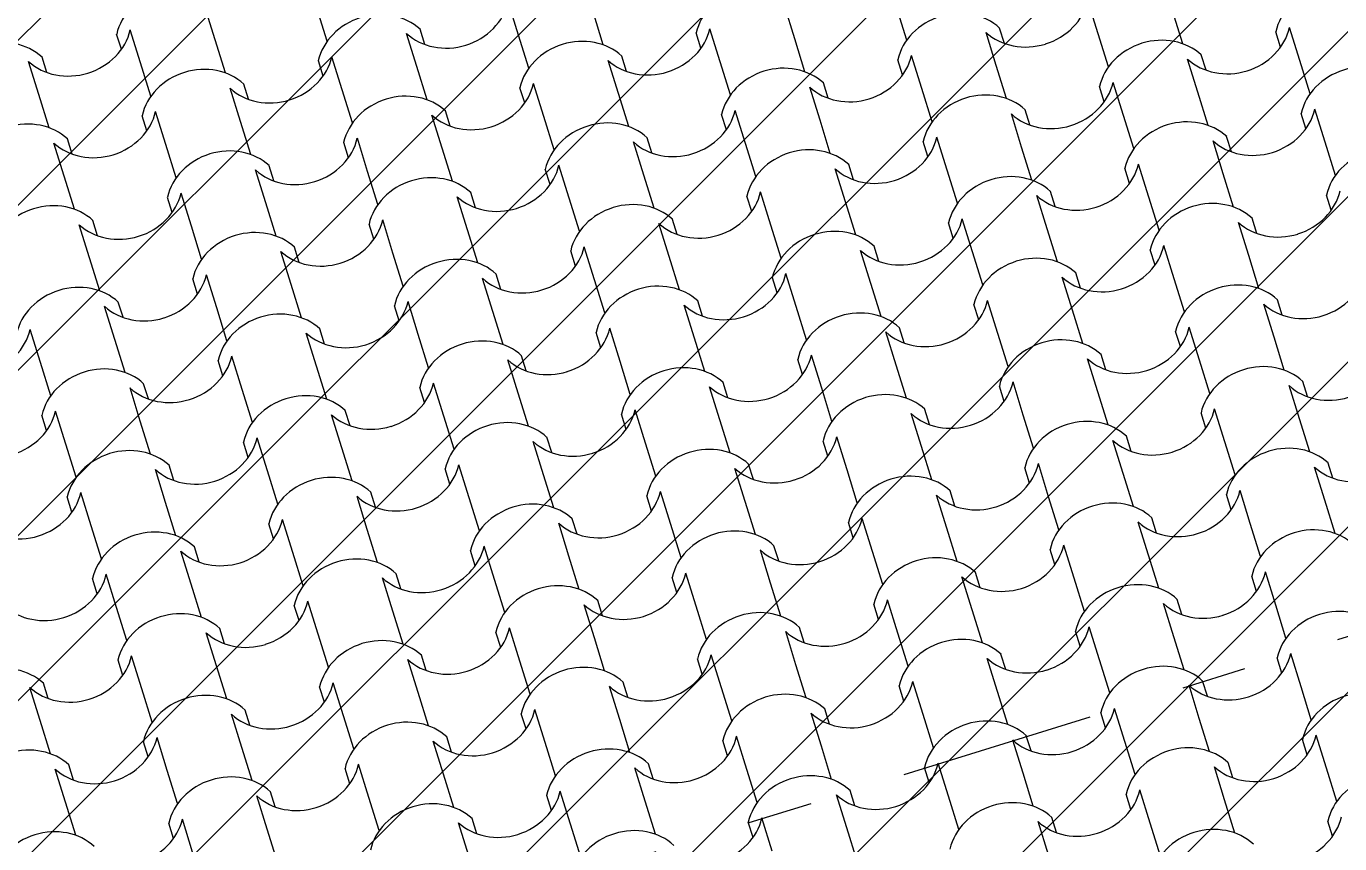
# Model space of a CAD drawing. Header units: metres. Extents: x -111189 to -108577, y -72951 to -72647.
# Drawn here: x -111170.617 to -111168.593, y -72920.728 to -72919.468 of the extents above; entities that cross this region are included whole.
import ezdxf

# ---------------------------------------------------------------- set-up
doc = ezdxf.new("R2010")
doc.units = ezdxf.units.M
doc.header["$MEASUREMENT"] = 0
doc.set_wipeout_variables(frame=1)
doc.linetypes.add('OTK - Traço Ponto CORTES_ALÇ', pattern=[0.6, 0.3, -0.15, 0, -0.15])
doc.linetypes.add('Wipeout_Contour', pattern=[1, 0, -1])
for name, color, linetype in [('00 - Cotas Implantação', 7, 'Continuous'), ('02 - PASSEIOS', 7, 'Continuous'), ('03 - COBERTURA', 7, 'Continuous'), ('13 - IMPLANTAÇÃO (apoio).Layer Apoio', 7, 'Continuous'), ('14 - CORTES.Marcadores', 7, 'Continuous')]:
    doc.layers.add(name, color=color, linetype=linetype)
doc.styles.add('ESTILO_GERADO_2', font='malgunsl.ttf')
doc.dimstyles.new('ESTILO_GERADO__1', dxfattribs={"dimtxt": 0.15, "dimasz": 0.095, "dimexe": 0.18, "dimexo": 0.5, "dimgap": 0, "dimtad": 1, "dimzin": 0, "dimdsep": 46, "dimtxsty": 'ESTILO_GERADO_2', "dimblk": 'ARROWHEAD_2', "dimblk1": 'ARROWHEAD_2', "dimblk2": 'ARROWHEAD_2', "dimcen": 0.09, "dimclrd": 7, "dimclre": 7, "dimclrt": 7, "dimadec": 0, "dimazin": 0, "dimtfac": 1, "dimtdec": 4, "dimtmove": 0, "dimatfit": 3, "dimfxl": 1, "dimtolj": 1, "dimtzin": 0, "dimarcsym": 0})

# ---------------------------------------------------------------- blocks, each defined once
blk = doc.blocks.new('Malha_8_1', base_point=(-111182.45, -72914.5203))
at = {"color": 254, "linetype": 'Wipeout_Contour', "lineweight": 0, "ltscale": 1861428.278801215}
blk.add_wipeout([(-111182.45, -72914.5203), (-111181.1398, -72916.9324), (-111179.283, -72920.3506), (-111178.6992, -72921.4255), (-111173.1932, -72931.5618), (-111171.3979, -72934.867), (-111163.9365, -72948.6033), (-111162.5896, -72948.18), (-111170.1617, -72934.1975), (-111171.9536, -72930.8885), (-111177.4458, -72920.7467), (-111178.0283, -72919.6711), (-111179.8807, -72916.2505), (-111181.0503, -72914.0907)], dxfattribs=at).dxf.layer = '02 - PASSEIOS'
blk = doc.blocks.new('*X118', base_point=(-110957.0649, -73026.2797))
at = {"layer": '03 - COBERTURA', "color": 253, "linetype": 'Continuous', "lineweight": 9}
for p, q in [((-111169.8585, -72919.4817), (-111169.8744, -72919.4306)), ((-111168.9653, -72919.4799), (-111168.9812, -72919.4289)), ((-111170.3261, -72919.4891), (-111170.342, -72919.4381)), ((-111170.1534, -72919.4913), (-111170.1693, -72919.4403)), ((-111169.7278, -72919.497), (-111169.7437, -72919.446)), ((-111169.4329, -72919.4873), (-111169.4488, -72919.4363)), ((-111169.2602, -72919.4896), (-111169.2761, -72919.4385)), ((-111168.8347, -72919.4952), (-111168.8505, -72919.4442)), ((-111170.4409, -72919.5248), (-111170.4568, -72919.4737)), ((-111170.0029, -72919.4963), (-111170.0102, -72919.4729)), ((-111169.5478, -72919.523), (-111169.5636, -72919.472)), ((-111169.1097, -72919.4945), (-111169.117, -72919.4711)), ((-111168.6546, -72919.5212), (-111168.6704, -72919.4702)), ((-111170.4705, -72919.5037), (-111170.4778, -72919.4803)), ((-111170.3103, -72919.5401), (-111170.3261, -72919.4891)), ((-111170.0154, -72919.5304), (-111170.0312, -72919.4794)), ((-111169.8427, -72919.5327), (-111169.8585, -72919.4817)), ((-111169.5773, -72919.502), (-111169.5846, -72919.4785)), ((-111169.4171, -72919.5383), (-111169.4329, -72919.4873)), ((-111169.1222, -72919.5286), (-111169.138, -72919.4776)), ((-111168.9495, -72919.5309), (-111168.9653, -72919.4799)), ((-111168.6842, -72919.5002), (-111168.6915, -72919.4767)), ((-111169.6922, -72919.5377), (-111169.6994, -72919.5142)), ((-111169.237, -72919.5643), (-111169.2529, -72919.5133)), ((-111168.799, -72919.5359), (-111168.8063, -72919.5124)), ((-111170.5978, -72919.5735), (-111170.6136, -72919.5225)), ((-111170.5853, -72919.5394), (-111170.5926, -72919.516)), ((-111170.4251, -72919.5758), (-111170.4409, -72919.5248)), ((-111170.1598, -72919.5451), (-111170.167, -72919.5216)), ((-111170.1302, -72919.5661), (-111170.146, -72919.5151)), ((-111169.9995, -72919.5814), (-111170.0154, -72919.5304)), ((-111169.7046, -72919.5717), (-111169.7205, -72919.5207)), ((-111169.5319, -72919.574), (-111169.5478, -72919.523)), ((-111169.2666, -72919.5433), (-111169.2739, -72919.5199)), ((-111169.1063, -72919.5797), (-111169.1222, -72919.5286)), ((-111168.8114, -72919.57), (-111168.8273, -72919.519)), ((-111168.6387, -72919.5722), (-111168.6546, -72919.5212)), ((-111168.9262, -72919.6057), (-111168.9421, -72919.5547)), ((-111170.5819, -72919.6245), (-111170.5978, -72919.5735)), ((-111170.287, -72919.6149), (-111170.3029, -72919.5638)), ((-111170.2746, -72919.5808), (-111170.2819, -72919.5573)), ((-111170.1143, -72919.6171), (-111170.1302, -72919.5661)), ((-111169.849, -72919.5864), (-111169.8563, -72919.563)), ((-111169.8194, -72919.6074), (-111169.8353, -72919.5564)), ((-111169.6887, -72919.6228), (-111169.7046, -72919.5717)), ((-111169.3938, -72919.6131), (-111169.4097, -72919.5621)), ((-111169.3814, -72919.579), (-111169.3887, -72919.5555)), ((-111169.2211, -72919.6153), (-111169.237, -72919.5643)), ((-111168.9558, -72919.5846), (-111168.9631, -72919.5612)), ((-111168.7956, -72919.621), (-111168.8114, -72919.57)), ((-111170.4314, -72919.6295), (-111170.4387, -72919.6061)), ((-111170.4018, -72919.6505), (-111170.4177, -72919.5995)), ((-111170.2712, -72919.6659), (-111170.287, -72919.6149)), ((-111169.9763, -72919.6562), (-111169.9921, -72919.6052)), ((-111169.9638, -72919.6221), (-111169.9711, -72919.5987)), ((-111169.8036, -72919.6585), (-111169.8194, -72919.6074)), ((-111169.5382, -72919.6278), (-111169.5455, -72919.6043)), ((-111169.5087, -72919.6488), (-111169.5245, -72919.5978)), ((-111169.378, -72919.6641), (-111169.3938, -72919.6131)), ((-111169.0831, -72919.6544), (-111169.0989, -72919.6034)), ((-111169.0706, -72919.6203), (-111169.0779, -72919.5969)), ((-111168.9104, -72919.6567), (-111168.9262, -72919.6057)), ((-111168.6451, -72919.626), (-111168.6523, -72919.6025)), ((-111168.6155, -72919.647), (-111168.6313, -72919.596)), ((-111170.5587, -72919.6993), (-111170.5745, -72919.6483)), ((-111170.5462, -72919.6652), (-111170.5535, -72919.6418)), ((-111170.386, -72919.7016), (-111170.4018, -72919.6505)), ((-111170.1207, -72919.6709), (-111170.1279, -72919.6474)), ((-111170.0911, -72919.6919), (-111170.1069, -72919.6409)), ((-111169.6655, -72919.6975), (-111169.6814, -72919.6465)), ((-111169.653, -72919.6634), (-111169.6603, -72919.64)), ((-111169.4928, -72919.6998), (-111169.5087, -72919.6488)), ((-111169.2275, -72919.6691), (-111169.2348, -72919.6456)), ((-111169.1979, -72919.6901), (-111169.2138, -72919.6391)), ((-111169.0672, -72919.7054), (-111169.0831, -72919.6544)), ((-111168.7723, -72919.6958), (-111168.7882, -72919.6448)), ((-111168.7599, -72919.6617), (-111168.7672, -72919.6382)), ((-111168.5996, -72919.698), (-111168.6155, -72919.647)), ((-111169.9604, -72919.7072), (-111169.9763, -72919.6562)), ((-111170.2479, -72919.7406), (-111170.2638, -72919.6896)), ((-111170.2355, -72919.7066), (-111170.2428, -72919.6831)), ((-111170.0752, -72919.7429), (-111170.0911, -72919.6919)), ((-111169.8099, -72919.7122), (-111169.8172, -72919.6887)), ((-111169.7803, -72919.7332), (-111169.7962, -72919.6822)), ((-111169.3547, -72919.7389), (-111169.3706, -72919.6879)), ((-111169.3423, -72919.7048), (-111169.3496, -72919.6813)), ((-111169.182, -72919.7411), (-111169.1979, -72919.6901)), ((-111168.9167, -72919.7104), (-111168.924, -72919.687)), ((-111168.8871, -72919.7315), (-111168.903, -72919.6805)), ((-111168.7565, -72919.7468), (-111168.7723, -72919.6958)), ((-111170.5428, -72919.7503), (-111170.5587, -72919.6993)), ((-111169.6496, -72919.7486), (-111169.6655, -72919.6975)), ((-111170.3923, -72919.7553), (-111170.3996, -72919.7319)), ((-111170.3627, -72919.7763), (-111170.3786, -72919.7253)), ((-111169.9372, -72919.782), (-111169.953, -72919.731)), ((-111169.9247, -72919.7479), (-111169.932, -72919.7244)), ((-111169.7645, -72919.7842), (-111169.7803, -72919.7332)), ((-111169.4991, -72919.7535), (-111169.5064, -72919.7301)), ((-111169.4695, -72919.7746), (-111169.4854, -72919.7236)), ((-111169.044, -72919.7802), (-111169.0598, -72919.7292)), ((-111169.0315, -72919.7461), (-111169.0388, -72919.7227)), ((-111168.8713, -72919.7825), (-111168.8871, -72919.7315)), ((-111168.606, -72919.7518), (-111168.6132, -72919.7283)), ((-111170.2321, -72919.7917), (-111170.2479, -72919.7406)), ((-111169.3389, -72919.7899), (-111169.3547, -72919.7389)), ((-111170.5196, -72919.8251), (-111170.5354, -72919.7741)), ((-111170.5071, -72919.791), (-111170.5144, -72919.7675)), ((-111170.3469, -72919.8274), (-111170.3627, -72919.7763)), ((-111170.0815, -72919.7966), (-111170.0888, -72919.7732)), ((-111170.052, -72919.8177), (-111170.0678, -72919.7667)), ((-111169.6264, -72919.8233), (-111169.6422, -72919.7723)), ((-111169.6139, -72919.7892), (-111169.6212, -72919.7658)), ((-111169.4537, -72919.8256), (-111169.4695, -72919.7746)), ((-111169.1884, -72919.7949), (-111169.1957, -72919.7714)), ((-111169.1588, -72919.8159), (-111169.1746, -72919.7649)), ((-111168.7332, -72919.8216), (-111168.7491, -72919.7705)), ((-111168.7208, -72919.7875), (-111168.7281, -72919.764)), ((-111169.9213, -72919.833), (-111169.9372, -72919.782)), ((-111169.0281, -72919.8312), (-111169.044, -72919.7802)), ((-111170.2088, -72919.8664), (-111170.2247, -72919.8154)), ((-111170.1964, -72919.8323), (-111170.2037, -72919.8089)), ((-111170.0361, -72919.8687), (-111170.052, -72919.8177)), ((-111169.7708, -72919.838), (-111169.7781, -72919.8145)), ((-111169.7412, -72919.859), (-111169.7571, -72919.808)), ((-111169.3156, -72919.8647), (-111169.3315, -72919.8137)), ((-111169.3032, -72919.8306), (-111169.3105, -72919.8071)), ((-111169.1429, -72919.8669), (-111169.1588, -72919.8159)), ((-111168.8776, -72919.8362), (-111168.8849, -72919.8128)), ((-111168.848, -72919.8573), (-111168.8639, -72919.8062)), ((-111170.5037, -72919.8761), (-111170.5196, -72919.8251)), ((-111169.6105, -72919.8743), (-111169.6264, -72919.8233)), ((-111168.7174, -72919.8726), (-111168.7332, -72919.8216)), ((-111170.3532, -72919.8811), (-111170.3605, -72919.8576)), ((-111170.3236, -72919.9021), (-111170.3395, -72919.8511)), ((-111169.898, -72919.9078), (-111169.9139, -72919.8568)), ((-111169.8856, -72919.8737), (-111169.8929, -72919.8502)), ((-111169.46, -72919.8793), (-111169.4673, -72919.8559)), ((-111169.4304, -72919.9004), (-111169.4463, -72919.8493)), ((-111169.0049, -72919.906), (-111169.0207, -72919.855)), ((-111168.9924, -72919.8719), (-111168.9997, -72919.8485)), ((-111168.8322, -72919.9083), (-111168.848, -72919.8573)), ((-111170.1929, -72919.9174), (-111170.2088, -72919.8664)), ((-111169.7253, -72919.91), (-111169.7412, -72919.859)), ((-111169.2998, -72919.9157), (-111169.3156, -72919.8647)), ((-111170.468, -72919.9168), (-111170.4753, -72919.8933)), ((-111170.0129, -72919.9435), (-111170.0287, -72919.8925)), ((-111169.5873, -72919.9491), (-111169.6031, -72919.8981)), ((-111169.5748, -72919.915), (-111169.5821, -72919.8916)), ((-111169.1493, -72919.9207), (-111169.1566, -72919.8972)), ((-111169.1197, -72919.9417), (-111169.1355, -72919.8907)), ((-111168.6941, -72919.9474), (-111168.71, -72919.8963)), ((-111168.6817, -72919.9133), (-111168.689, -72919.8898)), ((-111170.4805, -72919.9509), (-111170.4963, -72919.8999)), ((-111170.3078, -72919.9531), (-111170.3236, -72919.9021)), ((-111170.0424, -72919.9224), (-111170.0497, -72919.899)), ((-111169.8822, -72919.9588), (-111169.898, -72919.9078)), ((-111169.4146, -72919.9514), (-111169.4304, -72919.9004)), ((-111168.989, -72919.957), (-111169.0049, -72919.906)), ((-111170.5953, -72919.9866), (-111170.6111, -72919.9356)), ((-111170.1573, -72919.9581), (-111170.1646, -72919.9347)), ((-111169.7021, -72919.9848), (-111169.718, -72919.9338)), ((-111169.2641, -72919.9564), (-111169.2714, -72919.9329)), ((-111168.8385, -72919.962), (-111168.8458, -72919.9386)), ((-111168.8089, -72919.983), (-111168.8248, -72919.932)), ((-111170.4646, -72920.0019), (-111170.4805, -72919.9509)), ((-111170.1697, -72919.9922), (-111170.1856, -72919.9412)), ((-111169.997, -72919.9945), (-111170.0129, -72919.9435)), ((-111169.7317, -72919.9638), (-111169.739, -72919.9403)), ((-111169.5714, -72920.0001), (-111169.5873, -72919.9491)), ((-111169.2765, -72919.9905), (-111169.2924, -72919.9394)), ((-111169.1038, -72919.9927), (-111169.1197, -72919.9417)), ((-111168.6783, -72919.9984), (-111168.6941, -72919.9474)), ((-111170.2845, -72920.0279), (-111170.3004, -72919.9769)), ((-111169.8465, -72919.9995), (-111169.8538, -72919.976)), ((-111169.3913, -72920.0261), (-111169.4072, -72919.9751)), ((-111168.9533, -72919.9977), (-111168.9606, -72919.9743)), ((-111170.5794, -72920.0376), (-111170.5953, -72919.9866)), ((-111170.3141, -72920.0069), (-111170.3214, -72919.9834)), ((-111170.1538, -72920.0432), (-111170.1697, -72919.9922)), ((-111169.8589, -72920.0336), (-111169.8748, -72919.9825)), ((-111169.6862, -72920.0358), (-111169.7021, -72919.9848)), ((-111169.4209, -72920.0051), (-111169.4282, -72919.9817)), ((-111169.2607, -72920.0415), (-111169.2765, -72919.9905)), ((-111168.9658, -72920.0318), (-111168.9816, -72919.9808)), ((-111168.7931, -72920.0341), (-111168.8089, -72919.983)), ((-111170.4289, -72920.0426), (-111170.4362, -72920.0191)), ((-111169.9738, -72920.0693), (-111169.9896, -72920.0182)), ((-111169.5357, -72920.0408), (-111169.543, -72920.0174)), ((-111169.0806, -72920.0675), (-111169.0964, -72920.0165)), ((-111168.6426, -72920.039), (-111168.6499, -72920.0156)), ((-111170.4414, -72920.0767), (-111170.4572, -72920.0257)), ((-111170.2687, -72920.0789), (-111170.2845, -72920.0279)), ((-111170.0033, -72920.0482), (-111170.0106, -72920.0248)), ((-111169.8431, -72920.0846), (-111169.8589, -72920.0336)), ((-111169.5482, -72920.0749), (-111169.564, -72920.0239)), ((-111169.3755, -72920.0772), (-111169.3913, -72920.0261)), ((-111169.1102, -72920.0465), (-111169.1175, -72920.023)), ((-111168.9499, -72920.0828), (-111168.9658, -72920.0318)), ((-111168.655, -72920.0731), (-111168.6709, -72920.0221)), ((-111170.1182, -72920.0839), (-111170.1254, -72920.0605)), ((-111169.663, -72920.1106), (-111169.6789, -72920.0596)), ((-111169.225, -72920.0822), (-111169.2323, -72920.0587)), ((-111168.7698, -72920.1088), (-111168.7857, -72920.0578)), ((-111170.5858, -72920.0913), (-111170.593, -72920.0679)), ((-111170.5562, -72920.1124), (-111170.572, -72920.0613)), ((-111170.4255, -72920.1277), (-111170.4414, -72920.0767)), ((-111170.1306, -72920.118), (-111170.1465, -72920.067)), ((-111169.9579, -72920.1203), (-111169.9738, -72920.0693)), ((-111169.6926, -72920.0896), (-111169.6999, -72920.0661)), ((-111169.5323, -72920.1259), (-111169.5482, -72920.0749)), ((-111169.2374, -72920.1162), (-111169.2533, -72920.0652)), ((-111169.0647, -72920.1185), (-111169.0806, -72920.0675)), ((-111168.7994, -72920.0878), (-111168.8067, -72920.0643)), ((-111168.6391, -72920.1242), (-111168.655, -72920.0731)), ((-111169.3522, -72920.1519), (-111169.3681, -72920.1009)), ((-111168.9142, -72920.1235), (-111168.9215, -72920.1)), ((-111170.5403, -72920.1634), (-111170.5562, -72920.1124)), ((-111170.275, -72920.1327), (-111170.2823, -72920.1092)), ((-111170.2454, -72920.1537), (-111170.2613, -72920.1027)), ((-111170.1147, -72920.169), (-111170.1306, -72920.118)), ((-111169.8198, -72920.1594), (-111169.8357, -72920.1083)), ((-111169.8074, -72920.1253), (-111169.8147, -72920.1018)), ((-111169.6471, -72920.1616), (-111169.663, -72920.1106)), ((-111169.3818, -72920.1309), (-111169.3891, -72920.1075)), ((-111169.2216, -72920.1673), (-111169.2374, -72920.1162)), ((-111168.9267, -72920.1576), (-111168.9425, -72920.1066)), ((-111168.754, -72920.1598), (-111168.7698, -72920.1088)), ((-111168.6035, -72920.1648), (-111168.6108, -72920.1414)), ((-111170.4023, -72920.2025), (-111170.4181, -72920.1514)), ((-111170.3898, -72920.1684), (-111170.3971, -72920.1449)), ((-111170.2296, -72920.2047), (-111170.2454, -72920.1537)), ((-111169.9642, -72920.174), (-111169.9715, -72920.1506)), ((-111169.9347, -72920.195), (-111169.9505, -72920.144)), ((-111169.804, -72920.2104), (-111169.8198, -72920.1594)), ((-111169.5091, -72920.2007), (-111169.5249, -72920.1497)), ((-111169.4966, -72920.1666), (-111169.5039, -72920.1431)), ((-111169.3364, -72920.203), (-111169.3522, -72920.1519)), ((-111169.0711, -72920.1723), (-111169.0784, -72920.1488)), ((-111169.0415, -72920.1933), (-111169.0573, -72920.1423)), ((-111168.9108, -72920.2086), (-111168.9267, -72920.1576)), ((-111168.6159, -72920.1989), (-111168.6318, -72920.1479)), ((-111170.5467, -72920.2171), (-111170.5539, -72920.1937)), ((-111170.5171, -72920.2382), (-111170.5329, -72920.1871)), ((-111170.3864, -72920.2535), (-111170.4023, -72920.2025)), ((-111170.0915, -72920.2438), (-111170.1074, -72920.1928)), ((-111170.0791, -72920.2097), (-111170.0863, -72920.1863)), ((-111169.9188, -72920.2461), (-111169.9347, -72920.195)), ((-111169.6535, -72920.2154), (-111169.6608, -72920.1919)), ((-111169.6239, -72920.2364), (-111169.6398, -72920.1854)), ((-111169.4932, -72920.2517), (-111169.5091, -72920.2007)), ((-111169.1983, -72920.242), (-111169.2142, -72920.191)), ((-111169.1859, -72920.2079), (-111169.1932, -72920.1845)), ((-111169.0256, -72920.2443), (-111169.0415, -72920.1933)), ((-111168.7603, -72920.2136), (-111168.7676, -72920.1901)), ((-111168.7307, -72920.2346), (-111168.7466, -72920.1836)), ((-111168.6, -72920.2499), (-111168.6159, -72920.1989)), ((-111170.5012, -72920.2892), (-111170.5171, -72920.2382)), ((-111170.2359, -72920.2585), (-111170.2432, -72920.235)), ((-111170.2063, -72920.2795), (-111170.2222, -72920.2285)), ((-111169.7807, -72920.2851), (-111169.7966, -72920.2341)), ((-111169.7683, -72920.251), (-111169.7756, -72920.2276)), ((-111169.608, -72920.2874), (-111169.6239, -72920.2364)), ((-111169.3427, -72920.2567), (-111169.35, -72920.2332)), ((-111169.3131, -72920.2777), (-111169.329, -72920.2267)), ((-111169.1825, -72920.2931), (-111169.1983, -72920.242)), ((-111168.8876, -72920.2834), (-111168.9034, -72920.2324)), ((-111168.8751, -72920.2493), (-111168.8824, -72920.2258)), ((-111168.7149, -72920.2856), (-111168.7307, -72920.2346)), ((-111170.0756, -72920.2948), (-111170.0915, -72920.2438)), ((-111170.3632, -72920.3282), (-111170.379, -72920.2772)), ((-111170.3507, -72920.2942), (-111170.358, -72920.2707)), ((-111170.1905, -72920.3305), (-111170.2063, -72920.2795)), ((-111169.9251, -72920.2998), (-111169.9324, -72920.2764)), ((-111169.8956, -72920.3208), (-111169.9114, -72920.2698)), ((-111169.47, -72920.3265), (-111169.4858, -72920.2755)), ((-111169.4575, -72920.2924), (-111169.4648, -72920.2689)), ((-111169.2973, -72920.3287), (-111169.3131, -72920.2777)), ((-111169.032, -72920.298), (-111169.0392, -72920.2746)), ((-111169.0024, -72920.3191), (-111169.0182, -72920.2681)), ((-111168.8717, -72920.3344), (-111168.8876, -72920.2834)), ((-111169.7649, -72920.3362), (-111169.7807, -72920.2851)), ((-111170.5076, -72920.3429), (-111170.5148, -72920.3195)), ((-111170.478, -72920.3639), (-111170.4938, -72920.3129)), ((-111170.0524, -72920.3696), (-111170.0683, -72920.3186)), ((-111170.04, -72920.3355), (-111170.0472, -72920.312)), ((-111169.8797, -72920.3718), (-111169.8956, -72920.3208)), ((-111169.6144, -72920.3411), (-111169.6217, -72920.3177)), ((-111169.5848, -72920.3622), (-111169.6007, -72920.3112)), ((-111169.1592, -72920.3678), (-111169.1751, -72920.3168)), ((-111169.1468, -72920.3337), (-111169.1541, -72920.3103)), ((-111168.9865, -72920.3701), (-111169.0024, -72920.3191)), ((-111168.7212, -72920.3394), (-111168.7285, -72920.3159)), ((-111168.6916, -72920.3604), (-111168.7075, -72920.3094)), ((-111170.3473, -72920.3793), (-111170.3632, -72920.3282)), ((-111169.4541, -72920.3775), (-111169.47, -72920.3265)), ((-111170.4621, -72920.415), (-111170.478, -72920.3639)), ((-111170.1968, -72920.3843), (-111170.2041, -72920.3608)), ((-111170.1672, -72920.4053), (-111170.1831, -72920.3543)), ((-111169.7416, -72920.4109), (-111169.7575, -72920.3599)), ((-111169.7292, -72920.3768), (-111169.7365, -72920.3534)), ((-111169.5689, -72920.4132), (-111169.5848, -72920.3622)), ((-111169.3036, -72920.3825), (-111169.3109, -72920.359)), ((-111169.274, -72920.4035), (-111169.2899, -72920.3525)), ((-111168.8485, -72920.4092), (-111168.8643, -72920.3582)), ((-111168.836, -72920.3751), (-111168.8433, -72920.3516)), ((-111168.6758, -72920.4114), (-111168.6916, -72920.3604)), ((-111170.0365, -72920.4206), (-111170.0524, -72920.3696)), ((-111169.1434, -72920.4188), (-111169.1592, -72920.3678)), ((-111170.3241, -72920.454), (-111170.3399, -72920.403)), ((-111170.3116, -72920.4199), (-111170.3189, -72920.3965)), ((-111169.886, -72920.4256), (-111169.8933, -72920.4021)), ((-111169.8565, -72920.4466), (-111169.8723, -72920.3956)), ((-111169.4309, -72920.4523), (-111169.4467, -72920.4013)), ((-111169.4184, -72920.4182), (-111169.4257, -72920.3947)), ((-111169.2582, -72920.4545), (-111169.274, -72920.4035)), ((-111168.9929, -72920.4238), (-111169.0001, -72920.4004)), ((-111168.9633, -72920.4449), (-111168.9791, -72920.3938)), ((-111170.1514, -72920.4563), (-111170.1672, -72920.4053)), ((-111169.7258, -72920.4619), (-111169.7416, -72920.4109)), ((-111168.8326, -72920.4602), (-111168.8485, -72920.4092)), ((-111170.4684, -72920.4687), (-111170.4757, -72920.4452)), ((-111170.4389, -72920.4897), (-111170.4547, -72920.4387)), ((-111170.0133, -72920.4954), (-111170.0292, -72920.4444)), ((-111170.0008, -72920.4613), (-111170.0081, -72920.4378)), ((-111169.5753, -72920.4669), (-111169.5826, -72920.4435)), ((-111169.5457, -72920.488), (-111169.5615, -72920.437)), ((-111169.1201, -72920.4936), (-111169.136, -72920.4426)), ((-111169.1077, -72920.4595), (-111169.115, -72920.4361)), ((-111168.9474, -72920.4959), (-111168.9633, -72920.4449)), ((-111168.6821, -72920.4652), (-111168.6894, -72920.4417)), ((-111168.6525, -72920.4862), (-111168.6684, -72920.4352)), ((-111170.3082, -72920.5051), (-111170.3241, -72920.454)), ((-111169.8406, -72920.4976), (-111169.8565, -72920.4466)), ((-111169.415, -72920.5033), (-111169.4309, -72920.4523)), ((-111170.5833, -72920.5044), (-111170.5906, -72920.4809)), ((-111170.1281, -72920.5311), (-111170.144, -72920.4801)), ((-111169.7025, -72920.5367), (-111169.7184, -72920.4857)), ((-111169.6901, -72920.5026), (-111169.6974, -72920.4792)), ((-111169.2645, -72920.5083), (-111169.2718, -72920.4848)), ((-111169.2349, -72920.5293), (-111169.2508, -72920.4783)), ((-111168.8094, -72920.535), (-111168.8252, -72920.4839)), ((-111168.7969, -72920.5009), (-111168.8042, -72920.4774)), ((-111170.5957, -72920.5385), (-111170.6116, -72920.4875)), ((-111170.423, -72920.5407), (-111170.4389, -72920.4897)), ((-111170.1577, -72920.51), (-111170.165, -72920.4866)), ((-111169.9974, -72920.5464), (-111170.0133, -72920.4954)), ((-111169.5298, -72920.539), (-111169.5457, -72920.488)), ((-111169.1043, -72920.5446), (-111169.1201, -72920.4936)), ((-111168.6367, -72920.5372), (-111168.6525, -72920.4862)), ((-111170.2725, -72920.5457), (-111170.2798, -72920.5223)), ((-111169.8173, -72920.5724), (-111169.8332, -72920.5214)), ((-111169.3793, -72920.544), (-111169.3866, -72920.5205)), ((-111168.9538, -72920.5496), (-111168.961, -72920.5262)), ((-111168.9242, -72920.5706), (-111168.94, -72920.5196)), ((-111170.5799, -72920.5895), (-111170.5957, -72920.5385)), ((-111170.2849, -72920.5798), (-111170.3008, -72920.5288)), ((-111170.1122, -72920.5821), (-111170.1281, -72920.5311)), ((-111169.8469, -72920.5514), (-111169.8542, -72920.5279)), ((-111169.6867, -72920.5877), (-111169.7025, -72920.5367)), ((-111169.3918, -72920.5781), (-111169.4076, -72920.527)), ((-111169.2191, -72920.5803), (-111169.2349, -72920.5293)), ((-111168.7935, -72920.586), (-111168.8094, -72920.535)), ((-111170.3998, -72920.6155), (-111170.4156, -72920.5645)), ((-111169.9617, -72920.5871), (-111169.969, -72920.5636)), ((-111169.5066, -72920.6138), (-111169.5224, -72920.5627)), ((-111169.0686, -72920.5853), (-111169.0759, -72920.5619)), ((-111168.6134, -72920.612), (-111168.6293, -72920.561)), ((-111170.4293, -72920.5945), (-111170.4366, -72920.571)), ((-111170.2691, -72920.6308), (-111170.2849, -72920.5798)), ((-111169.9742, -72920.6212), (-111169.99, -72920.5702)), ((-111169.8015, -72920.6234), (-111169.8173, -72920.5724)), ((-111169.5362, -72920.5927), (-111169.5435, -72920.5693)), ((-111169.3759, -72920.6291), (-111169.3918, -72920.5781)), ((-111169.081, -72920.6194), (-111169.0969, -72920.5684)), ((-111168.9083, -72920.6217), (-111168.9242, -72920.5706)), ((-111168.643, -72920.591), (-111168.6503, -72920.5675)), ((-111170.5442, -72920.6302), (-111170.5515, -72920.6067)), ((-111170.089, -72920.6569), (-111170.1049, -72920.6058)), ((-111169.651, -72920.6284), (-111169.6583, -72920.605)), ((-111169.1958, -72920.6551), (-111169.2117, -72920.6041)), ((-111168.7578, -72920.6267), (-111168.7651, -72920.6032)), ((-111170.5566, -72920.6643), (-111170.5725, -72920.6133)), ((-111170.3839, -72920.6665), (-111170.3998, -72920.6155)), ((-111170.1186, -72920.6358), (-111170.1259, -72920.6124)), ((-111169.9583, -72920.6722), (-111169.9742, -72920.6212)), ((-111169.6634, -72920.6625), (-111169.6793, -72920.6115)), ((-111169.4907, -72920.6648), (-111169.5066, -72920.6138)), ((-111169.2254, -72920.6341), (-111169.2327, -72920.6106)), ((-111169.0652, -72920.6704), (-111169.081, -72920.6194)), ((-111168.7703, -72920.6607), (-111168.7861, -72920.6097)), ((-111168.5976, -72920.663), (-111168.6134, -72920.612)), ((-111169.7782, -72920.6982), (-111169.7941, -72920.6472)), ((-111169.3402, -72920.6698), (-111169.3475, -72920.6463)), ((-111168.8851, -72920.6964), (-111168.9009, -72920.6454)), ((-111170.5407, -72920.7153), (-111170.5566, -72920.6643)), ((-111170.2458, -72920.7056), (-111170.2617, -72920.6546)), ((-111170.2334, -72920.6715), (-111170.2407, -72920.6481)), ((-111170.0731, -72920.7079), (-111170.089, -72920.6569)), ((-111169.8078, -72920.6772), (-111169.8151, -72920.6537)), ((-111169.6476, -72920.7135), (-111169.6634, -72920.6625)), ((-111169.3527, -72920.7039), (-111169.3685, -72920.6528)), ((-111169.18, -72920.7061), (-111169.1958, -72920.6551)), ((-111168.9146, -72920.6754), (-111168.9219, -72920.652)), ((-111168.7544, -72920.7118), (-111168.7703, -72920.6607)), ((-111169.0295, -72920.7111), (-111169.0368, -72920.6876)), ((-111170.3902, -72920.7203), (-111170.3975, -72920.6968)), ((-111170.3607, -72920.7413), (-111170.3765, -72920.6903)), ((-111170.23, -72920.7566), (-111170.2458, -72920.7056)), ((-111169.9351, -72920.747), (-111169.9509, -72920.6959)), ((-111169.9226, -72920.7129), (-111169.9299, -72920.6894)), ((-111169.7624, -72920.7492), (-111169.7782, -72920.6982)), ((-111169.4971, -72920.7185), (-111169.5044, -72920.6951)), ((-111169.4675, -72920.7395), (-111169.4833, -72920.6885)), ((-111169.3368, -72920.7549), (-111169.3527, -72920.7039)), ((-111169.0419, -72920.7452), (-111169.0578, -72920.6942)), ((-111168.8692, -72920.7475), (-111168.8851, -72920.6964)), ((-111168.6039, -72920.7167), (-111168.6112, -72920.6933))]:
    blk.add_line(p, q, dxfattribs=at)
for centre, major_axis, start_param, end_param in [((-111170.3886, -72919.4905), (0.0878, 0.0273), 0.466079, 2.675513), ((-111169.4955, -72919.4887), (0.0878, 0.0273), 0.466079, 2.675513), ((-111168.6023, -72919.4869), (0.0878, 0.0273), 0.466079, 2.675513), ((-111169.964, -72919.42), (0.0883, 0.0274), 4.715365, 5.812147), ((-111169.0708, -72919.4182), (0.0883, 0.0274), 4.715365, 5.812147), ((-111170.0779, -72919.5318), (0.0878, 0.0273), 0.466079, 2.675513), ((-111169.1847, -72919.53), (0.0878, 0.0273), 0.466079, 2.675513), ((-111170.5464, -72919.4631), (0.0883, 0.0274), 4.715365, 5.812147), ((-111169.6532, -72919.4613), (0.0883, 0.0274), 4.715365, 5.812147), ((-111168.76, -72919.4596), (0.0883, 0.0274), 4.715365, 5.812147), ((-111170.6603, -72919.5749), (0.0878, 0.0273), 0.466079, 2.675513), ((-111169.9634, -72919.4198), (0.0883, 0.0274), 3.612631, 4.709413), ((-111169.7671, -72919.5731), (0.0878, 0.0273), 0.466079, 2.675513), ((-111169.0703, -72919.4181), (0.0883, 0.0274), 3.612631, 4.709413), ((-111168.8739, -72919.5714), (0.0878, 0.0273), 0.466079, 2.675513), ((-111169.3425, -72919.5027), (0.0883, 0.0274), 4.715365, 5.812147), ((-111170.5459, -72919.4629), (0.0883, 0.0274), 3.612631, 4.709413), ((-111170.3495, -72919.6163), (0.0878, 0.0273), 0.466079, 2.675513), ((-111170.2356, -72919.5044), (0.0883, 0.0274), 4.715365, 5.812147), ((-111169.6527, -72919.4612), (0.0883, 0.0274), 3.612631, 4.709413), ((-111169.4564, -72919.6145), (0.0878, 0.0273), 0.466079, 2.675513), ((-111168.7595, -72919.4594), (0.0883, 0.0274), 3.612631, 4.709413), ((-111168.5632, -72919.6127), (0.0878, 0.0273), 0.466079, 2.675513), ((-111169.0317, -72919.544), (0.0883, 0.0274), 4.715365, 5.812147), ((-111170.2351, -72919.5043), (0.0883, 0.0274), 3.612631, 4.709413), ((-111170.0388, -72919.6576), (0.0878, 0.0273), 0.466079, 2.675513), ((-111169.9249, -72919.5458), (0.0883, 0.0274), 4.715365, 5.812147), ((-111169.3419, -72919.5025), (0.0883, 0.0274), 3.612631, 4.709413), ((-111169.1456, -72919.6558), (0.0878, 0.0273), 0.466079, 2.675513), ((-111170.6212, -72919.7007), (0.0878, 0.0273), 0.466079, 2.675513), ((-111170.5073, -72919.5889), (0.0883, 0.0274), 4.715365, 5.812147), ((-111169.9243, -72919.5456), (0.0883, 0.0274), 3.612631, 4.709413), ((-111169.728, -72919.6989), (0.0878, 0.0273), 0.466079, 2.675513), ((-111169.6141, -72919.5871), (0.0883, 0.0274), 4.715365, 5.812147), ((-111169.0312, -72919.5438), (0.0883, 0.0274), 3.612631, 4.709413), ((-111168.8348, -72919.6972), (0.0878, 0.0273), 0.466079, 2.675513), ((-111168.7209, -72919.5854), (0.0883, 0.0274), 4.715365, 5.812147), ((-111170.5068, -72919.5887), (0.0883, 0.0274), 3.612631, 4.709413), ((-111170.3104, -72919.742), (0.0878, 0.0273), 0.466079, 2.675513), ((-111170.1965, -72919.6302), (0.0883, 0.0274), 4.715365, 5.812147), ((-111169.6136, -72919.587), (0.0883, 0.0274), 3.612631, 4.709413), ((-111169.4173, -72919.7403), (0.0878, 0.0273), 0.466079, 2.675513), ((-111169.3033, -72919.6285), (0.0883, 0.0274), 4.715365, 5.812147), ((-111168.7204, -72919.5852), (0.0883, 0.0274), 3.612631, 4.709413), ((-111168.5241, -72919.7385), (0.0878, 0.0273), 0.466079, 2.675513), ((-111170.196, -72919.6301), (0.0883, 0.0274), 3.612631, 4.709413), ((-111169.9997, -72919.7834), (0.0878, 0.0273), 0.466079, 2.675513), ((-111169.8858, -72919.6716), (0.0883, 0.0274), 4.715365, 5.812147), ((-111169.3028, -72919.6283), (0.0883, 0.0274), 3.612631, 4.709413), ((-111169.1065, -72919.7816), (0.0878, 0.0273), 0.466079, 2.675513), ((-111168.9926, -72919.6698), (0.0883, 0.0274), 4.715365, 5.812147), ((-111170.4682, -72919.7147), (0.0883, 0.0274), 4.715365, 5.812147), ((-111169.8852, -72919.6714), (0.0883, 0.0274), 3.612631, 4.709413), ((-111169.575, -72919.7129), (0.0883, 0.0274), 4.715365, 5.812147), ((-111168.9921, -72919.6696), (0.0883, 0.0274), 3.612631, 4.709413), ((-111168.7957, -72919.823), (0.0878, 0.0273), 0.466079, 2.675513), ((-111168.6818, -72919.7111), (0.0883, 0.0274), 4.715365, 5.812147), ((-111170.5821, -72919.8265), (0.0878, 0.0273), 0.466079, 2.675513), ((-111169.6889, -72919.8247), (0.0878, 0.0273), 0.466079, 2.675513), ((-111170.4677, -72919.7145), (0.0883, 0.0274), 3.612631, 4.709413), ((-111170.1574, -72919.756), (0.0883, 0.0274), 4.715365, 5.812147), ((-111169.5745, -72919.7127), (0.0883, 0.0274), 3.612631, 4.709413), ((-111169.2642, -72919.7542), (0.0883, 0.0274), 4.715365, 5.812147), ((-111168.6813, -72919.711), (0.0883, 0.0274), 3.612631, 4.709413), ((-111170.2713, -72919.8678), (0.0878, 0.0273), 0.466079, 2.675513), ((-111169.3782, -72919.8661), (0.0878, 0.0273), 0.466079, 2.675513), ((-111170.1569, -72919.7558), (0.0883, 0.0274), 3.612631, 4.709413), ((-111169.8467, -72919.7974), (0.0883, 0.0274), 4.715365, 5.812147), ((-111169.2637, -72919.7541), (0.0883, 0.0274), 3.612631, 4.709413), ((-111168.9535, -72919.7956), (0.0883, 0.0274), 4.715365, 5.812147), ((-111169.9606, -72919.9092), (0.0878, 0.0273), 0.466079, 2.675513), ((-111169.0674, -72919.9074), (0.0878, 0.0273), 0.466079, 2.675513), ((-111170.4291, -72919.8405), (0.0883, 0.0274), 4.715365, 5.812147), ((-111169.8461, -72919.7972), (0.0883, 0.0274), 3.612631, 4.709413), ((-111169.5359, -72919.8387), (0.0883, 0.0274), 4.715365, 5.812147), ((-111168.953, -72919.7954), (0.0883, 0.0274), 3.612631, 4.709413), ((-111168.6427, -72919.8369), (0.0883, 0.0274), 4.715365, 5.812147), ((-111170.543, -72919.9523), (0.0878, 0.0273), 0.466079, 2.675513), ((-111169.6498, -72919.9505), (0.0878, 0.0273), 0.466079, 2.675513), ((-111168.7566, -72919.9487), (0.0878, 0.0273), 0.466079, 2.675513), ((-111170.1183, -72919.8818), (0.0883, 0.0274), 4.715365, 5.812147), ((-111169.5354, -72919.8385), (0.0883, 0.0274), 3.612631, 4.709413), ((-111169.2251, -72919.88), (0.0883, 0.0274), 4.715365, 5.812147), ((-111168.6422, -72919.8368), (0.0883, 0.0274), 3.612631, 4.709413), ((-111170.4286, -72919.8403), (0.0883, 0.0274), 3.612631, 4.709413), ((-111170.2322, -72919.9936), (0.0878, 0.0273), 0.466079, 2.675513), ((-111169.339, -72919.9919), (0.0878, 0.0273), 0.466079, 2.675513), ((-111170.7007, -72919.9249), (0.0883, 0.0274), 4.715365, 5.812147), ((-111169.8076, -72919.9231), (0.0883, 0.0274), 4.715365, 5.812147), ((-111168.9144, -72919.9214), (0.0883, 0.0274), 4.715365, 5.812147), ((-111170.1178, -72919.8816), (0.0883, 0.0274), 3.612631, 4.709413), ((-111169.9215, -72920.035), (0.0878, 0.0273), 0.466079, 2.675513), ((-111169.2246, -72919.8799), (0.0883, 0.0274), 3.612631, 4.709413), ((-111169.0283, -72920.0332), (0.0878, 0.0273), 0.466079, 2.675513), ((-111170.39, -72919.9662), (0.0883, 0.0274), 4.715365, 5.812147), ((-111169.4968, -72919.9645), (0.0883, 0.0274), 4.715365, 5.812147), ((-111170.5039, -72920.0781), (0.0878, 0.0273), 0.466079, 2.675513), ((-111169.807, -72919.923), (0.0883, 0.0274), 3.612631, 4.709413), ((-111169.6107, -72920.0763), (0.0878, 0.0273), 0.466079, 2.675513), ((-111168.9139, -72919.9212), (0.0883, 0.0274), 3.612631, 4.709413), ((-111168.7175, -72920.0745), (0.0878, 0.0273), 0.466079, 2.675513), ((-111170.0792, -72920.0076), (0.0883, 0.0274), 4.715365, 5.812147), ((-111169.186, -72920.0058), (0.0883, 0.0274), 4.715365, 5.812147), ((-111170.3895, -72919.9661), (0.0883, 0.0274), 3.612631, 4.709413), ((-111170.1931, -72920.1194), (0.0878, 0.0273), 0.466079, 2.675513), ((-111169.4963, -72919.9643), (0.0883, 0.0274), 3.612631, 4.709413), ((-111169.2999, -72920.1176), (0.0878, 0.0273), 0.466079, 2.675513), ((-111168.6031, -72919.9626), (0.0883, 0.0274), 3.612631, 4.709413), ((-111169.7685, -72920.0489), (0.0883, 0.0274), 4.715365, 5.812147), ((-111168.8753, -72920.0472), (0.0883, 0.0274), 4.715365, 5.812147), ((-111170.6616, -72920.0507), (0.0883, 0.0274), 4.715365, 5.812147), ((-111170.0787, -72920.0074), (0.0883, 0.0274), 3.612631, 4.709413), ((-111169.8824, -72920.1608), (0.0878, 0.0273), 0.466079, 2.675513), ((-111169.1855, -72920.0057), (0.0883, 0.0274), 3.612631, 4.709413), ((-111168.9892, -72920.159), (0.0878, 0.0273), 0.466079, 2.675513), ((-111169.4577, -72920.0903), (0.0883, 0.0274), 4.715365, 5.812147), ((-111170.4648, -72920.2039), (0.0878, 0.0273), 0.466079, 2.675513), ((-111170.3509, -72920.092), (0.0883, 0.0274), 4.715365, 5.812147), ((-111169.7679, -72920.0488), (0.0883, 0.0274), 3.612631, 4.709413), ((-111169.5716, -72920.2021), (0.0878, 0.0273), 0.466079, 2.675513), ((-111168.8748, -72920.047), (0.0883, 0.0274), 3.612631, 4.709413), ((-111168.6784, -72920.2003), (0.0878, 0.0273), 0.466079, 2.675513), ((-111170.3503, -72920.0919), (0.0883, 0.0274), 3.612631, 4.709413), ((-111170.154, -72920.2452), (0.0878, 0.0273), 0.466079, 2.675513), ((-111170.0401, -72920.1334), (0.0883, 0.0274), 4.715365, 5.812147), ((-111169.4572, -72920.0901), (0.0883, 0.0274), 3.612631, 4.709413), ((-111169.2608, -72920.2434), (0.0878, 0.0273), 0.466079, 2.675513), ((-111169.1469, -72920.1316), (0.0883, 0.0274), 4.715365, 5.812147), ((-111168.564, -72920.0883), (0.0883, 0.0274), 3.612631, 4.709413), ((-111170.6225, -72920.1765), (0.0883, 0.0274), 4.715365, 5.812147), ((-111170.0396, -72920.1332), (0.0883, 0.0274), 3.612631, 4.709413), ((-111169.8433, -72920.2865), (0.0878, 0.0273), 0.466079, 2.675513), ((-111169.7294, -72920.1747), (0.0883, 0.0274), 4.715365, 5.812147), ((-111169.1464, -72920.1315), (0.0883, 0.0274), 3.612631, 4.709413), ((-111168.9501, -72920.2848), (0.0878, 0.0273), 0.466079, 2.675513), ((-111168.8362, -72920.173), (0.0883, 0.0274), 4.715365, 5.812147), ((-111170.622, -72920.1763), (0.0883, 0.0274), 3.612631, 4.709413), ((-111170.4257, -72920.3296), (0.0878, 0.0273), 0.466079, 2.675513), ((-111170.3118, -72920.2178), (0.0883, 0.0274), 4.715365, 5.812147), ((-111169.7288, -72920.1746), (0.0883, 0.0274), 3.612631, 4.709413), ((-111169.5325, -72920.3279), (0.0878, 0.0273), 0.466079, 2.675513), ((-111169.4186, -72920.2161), (0.0883, 0.0274), 4.715365, 5.812147), ((-111168.8357, -72920.1728), (0.0883, 0.0274), 3.612631, 4.709413), ((-111168.6393, -72920.3261), (0.0878, 0.0273), 0.466079, 2.675513), ((-111170.3112, -72920.2177), (0.0883, 0.0274), 3.612631, 4.709413), ((-111170.001, -72920.2592), (0.0883, 0.0274), 4.715365, 5.812147), ((-111169.4181, -72920.2159), (0.0883, 0.0274), 3.612631, 4.709413), ((-111169.2217, -72920.3692), (0.0878, 0.0273), 0.466079, 2.675513), ((-111169.1078, -72920.2574), (0.0883, 0.0274), 4.715365, 5.812147), ((-111170.1149, -72920.371), (0.0878, 0.0273), 0.466079, 2.675513), ((-111170.5834, -72920.3023), (0.0883, 0.0274), 4.715365, 5.812147), ((-111170.0005, -72920.259), (0.0883, 0.0274), 3.612631, 4.709413), ((-111169.6903, -72920.3005), (0.0883, 0.0274), 4.715365, 5.812147), ((-111169.1073, -72920.2572), (0.0883, 0.0274), 3.612631, 4.709413), ((-111168.911, -72920.4106), (0.0878, 0.0273), 0.466079, 2.675513), ((-111168.7971, -72920.2987), (0.0883, 0.0274), 4.715365, 5.812147), ((-111169.8042, -72920.4123), (0.0878, 0.0273), 0.466079, 2.675513), ((-111170.5829, -72920.3021), (0.0883, 0.0274), 3.612631, 4.709413), ((-111170.2727, -72920.3436), (0.0883, 0.0274), 4.715365, 5.812147), ((-111169.6897, -72920.3003), (0.0883, 0.0274), 3.612631, 4.709413), ((-111169.3795, -72920.3419), (0.0883, 0.0274), 4.715365, 5.812147), ((-111168.7965, -72920.2986), (0.0883, 0.0274), 3.612631, 4.709413), ((-111170.3866, -72920.4554), (0.0878, 0.0273), 0.466079, 2.675513), ((-111169.4934, -72920.4537), (0.0878, 0.0273), 0.466079, 2.675513), ((-111168.6002, -72920.4519), (0.0878, 0.0273), 0.466079, 2.675513), ((-111170.2721, -72920.3435), (0.0883, 0.0274), 3.612631, 4.709413), ((-111169.9619, -72920.385), (0.0883, 0.0274), 4.715365, 5.812147), ((-111169.379, -72920.3417), (0.0883, 0.0274), 3.612631, 4.709413), ((-111169.0687, -72920.3832), (0.0883, 0.0274), 4.715365, 5.812147), ((-111170.0758, -72920.4968), (0.0878, 0.0273), 0.466079, 2.675513), ((-111169.1826, -72920.495), (0.0878, 0.0273), 0.466079, 2.675513), ((-111170.5443, -72920.4281), (0.0883, 0.0274), 4.715365, 5.812147), ((-111169.9614, -72920.3848), (0.0883, 0.0274), 3.612631, 4.709413), ((-111169.6511, -72920.4263), (0.0883, 0.0274), 4.715365, 5.812147), ((-111169.0682, -72920.383), (0.0883, 0.0274), 3.612631, 4.709413), ((-111168.758, -72920.4245), (0.0883, 0.0274), 4.715365, 5.812147), ((-111170.6582, -72920.5399), (0.0878, 0.0273), 0.466079, 2.675513), ((-111169.7651, -72920.5381), (0.0878, 0.0273), 0.466079, 2.675513), ((-111168.8719, -72920.5364), (0.0878, 0.0273), 0.466079, 2.675513), ((-111170.2336, -72920.4694), (0.0883, 0.0274), 4.715365, 5.812147), ((-111169.6506, -72920.4261), (0.0883, 0.0274), 3.612631, 4.709413), ((-111169.3404, -72920.4676), (0.0883, 0.0274), 4.715365, 5.812147), ((-111168.7574, -72920.4244), (0.0883, 0.0274), 3.612631, 4.709413), ((-111170.5438, -72920.4279), (0.0883, 0.0274), 3.612631, 4.709413), ((-111170.3475, -72920.5812), (0.0878, 0.0273), 0.466079, 2.675513), ((-111169.4543, -72920.5795), (0.0878, 0.0273), 0.466079, 2.675513), ((-111168.5611, -72920.5777), (0.0878, 0.0273), 0.466079, 2.675513), ((-111169.9228, -72920.5107), (0.0883, 0.0274), 4.715365, 5.812147), ((-111169.0296, -72920.509), (0.0883, 0.0274), 4.715365, 5.812147), ((-111170.233, -72920.4692), (0.0883, 0.0274), 3.612631, 4.709413), ((-111170.0367, -72920.6226), (0.0878, 0.0273), 0.466079, 2.675513), ((-111169.3399, -72920.4675), (0.0883, 0.0274), 3.612631, 4.709413), ((-111169.1435, -72920.6208), (0.0878, 0.0273), 0.466079, 2.675513), ((-111170.5052, -72920.5539), (0.0883, 0.0274), 4.715365, 5.812147), ((-111169.612, -72920.5521), (0.0883, 0.0274), 4.715365, 5.812147), ((-111168.7189, -72920.5503), (0.0883, 0.0274), 4.715365, 5.812147), ((-111170.6191, -72920.6657), (0.0878, 0.0273), 0.466079, 2.675513), ((-111169.9223, -72920.5106), (0.0883, 0.0274), 3.612631, 4.709413), ((-111169.726, -72920.6639), (0.0878, 0.0273), 0.466079, 2.675513), ((-111169.0291, -72920.5088), (0.0883, 0.0274), 3.612631, 4.709413), ((-111168.8328, -72920.6621), (0.0878, 0.0273), 0.466079, 2.675513), ((-111170.1945, -72920.5952), (0.0883, 0.0274), 4.715365, 5.812147), ((-111169.3013, -72920.5934), (0.0883, 0.0274), 4.715365, 5.812147), ((-111170.5047, -72920.5537), (0.0883, 0.0274), 3.612631, 4.709413), ((-111170.3084, -72920.707), (0.0878, 0.0273), 0.466079, 2.675513), ((-111169.6115, -72920.5519), (0.0883, 0.0274), 3.612631, 4.709413), ((-111169.4152, -72920.7052), (0.0878, 0.0273), 0.466079, 2.675513), ((-111168.7183, -72920.5502), (0.0883, 0.0274), 3.612631, 4.709413), ((-111168.522, -72920.7035), (0.0878, 0.0273), 0.466079, 2.675513), ((-111169.8837, -72920.6365), (0.0883, 0.0274), 4.715365, 5.812147), ((-111168.9905, -72920.6348), (0.0883, 0.0274), 4.715365, 5.812147), ((-111170.1939, -72920.595), (0.0883, 0.0274), 3.612631, 4.709413), ((-111169.9976, -72920.7484), (0.0878, 0.0273), 0.466079, 2.675513), ((-111169.3008, -72920.5933), (0.0883, 0.0274), 3.612631, 4.709413), ((-111169.1044, -72920.7466), (0.0878, 0.0273), 0.466079, 2.675513), ((-111168.6798, -72920.6761), (0.0883, 0.0274), 4.715365, 5.812147), ((-111170.58, -72920.7915), (0.0878, 0.0273), 0.466079, 2.675513), ((-111170.4661, -72920.6796), (0.0883, 0.0274), 4.715365, 5.812147), ((-111169.8832, -72920.6364), (0.0883, 0.0274), 3.612631, 4.709413), ((-111169.6868, -72920.7897), (0.0878, 0.0273), 0.466079, 2.675513), ((-111169.5729, -72920.6779), (0.0883, 0.0274), 4.715365, 5.812147), ((-111168.99, -72920.6346), (0.0883, 0.0274), 3.612631, 4.709413), ((-111168.7937, -72920.7879), (0.0878, 0.0273), 0.466079, 2.675513)]:
    blk.add_ellipse(centre, major_axis=major_axis, ratio=0.876216, start_param=start_param, end_param=end_param, dxfattribs=at)
blk = doc.blocks.new('Cobertura_1_1', base_point=(-111163.2146, -72915.6944))
at = {"layer": '03 - COBERTURA', "color": 7, "linetype": 'Continuous', "lineweight": 13}
blk.add_blockref('*X118', (-110957.0649, -73026.2797), dxfattribs=at)
blk = doc.blocks.new('*D127', base_point=(-110957.0649, -73026.2797))
at = {"layer": '00 - Cotas Implantação', "color": 7, "linetype": 'Continuous', "lineweight": 5, "transparency": 16777216}
for p, q in [((-111163.5335, -72915.3421), (-111173.226, -72918.3552)), ((-111173.2538, -72918.2656), (-111173.0776, -72918.8326)), ((-111173.2419, -72918.4255), (-111173.2101, -72918.2848)), ((-111173.226, -72918.3552), (-111177.865, -72919.7972)), ((-111177.8928, -72919.7077), (-111177.7166, -72920.2747)), ((-111177.8491, -72919.7269), (-111177.8809, -72919.8676)), ((-111177.865, -72919.7972), (-111177.9234, -72919.8154))]:
    blk.add_line(p, q, dxfattribs=at)
at = {"layer": '00 - Cotas Implantação', "color": 7, "lineweight": 5, "transparency": 16777216, "insert": (-111175.7424, -72919.106), "char_height": 0.15, "attachment_point": 7, "rotation": 17.2685, "style": 'ESTILO_GERADO_2'}
blk.add_mtext('\\A1;{\\pql;\\fMalgun Gothic Semilight|b0|i0|c0|p0;\\W1.000000;4,86}', dxfattribs=at)
blk = doc.blocks.new('ARROWHEAD_2')
at = {"color": 0, "linetype": 'Continuous', "lineweight": 0}
for p, q in [((-0.378, -0.655), (0.378, 0.655)), ((0, 0), (-1, 0))]:
    blk.add_line(p, q, dxfattribs=at)
blk = doc.blocks.new('*D132', base_point=(-110957.0649, -73026.2797))
at = {"layer": '00 - Cotas Implantação', "color": 7, "linetype": 'Continuous', "lineweight": 5, "transparency": 16777216}
for p, q in [((-111172.0008, -72924.5518), (-111173.5592, -72919.5385)), ((-111171.5233, -72924.4034), (-111172.0903, -72924.5797)), ((-111172.0712, -72924.5359), (-111171.9304, -72924.5677)), ((-111170.6056, -72929.04), (-111172.0008, -72924.5518)), ((-111170.676, -72929.0241), (-111170.5352, -72929.0559))]:
    blk.add_line(p, q, dxfattribs=at)
at = {"layer": '00 - Cotas Implantação', "color": 7, "lineweight": 5, "transparency": 16777216, "insert": (-111171.3323, -72926.6011), "char_height": 0.15, "attachment_point": 7, "rotation": 287.2685, "style": 'ESTILO_GERADO_2'}
blk.add_mtext('\\A1;{\\pql;\\fMalgun Gothic Semilight|b0|i0|c0|p0;\\W1.000000;4,70}', dxfattribs=at)
blk = doc.blocks.new('Plano de Corte_2_1', base_point=(-111155.9912, -72916.4958))
at = {"layer": '14 - CORTES.Marcadores', "color": 7, "linetype": 'OTK - Traço Ponto CORTES_ALÇ', "lineweight": 5}
blk.add_line((-111156.2777, -72916.5848), (-111177.2627, -72923.1083), dxfattribs=at)

msp = doc.modelspace()

# ---------------------------------------------------------------- block references
at = {"layer": '02 - PASSEIOS', "color": 7, "lineweight": 13}
msp.add_blockref('Malha_8_1', (-111182.45, -72914.5203), dxfattribs=at)

# ---------------------------------------------------------------- next in the draw order: hatches: boundary and pattern name
at = {"layer": '13 - IMPLANTAÇÃO (apoio).Layer Apoio', "linetype": 'Continuous', "lineweight": 13}
h = msp.add_hatch(dxfattribs=at)
h.set_pattern_fill('MASONRY_BLOCK_0001', color=134, style=0, pattern_type=2)
h.set_pattern_definition([(45, (-111166.59685, -72922.58399), (-0.1272792, 0.1272792), [])])
h.paths.add_polyline_path([(-111172.9199, -72919.3398), (-111171.3615, -72924.3531), (-111171.1219, -72924.2786), (-111169.7267, -72928.7668), (-111160.2738, -72925.8282), (-111163.2274, -72916.3267)])

# ---------------------------------------------------------------- next in the draw order: block references
at = {"layer": '03 - COBERTURA', "color": 7, "linetype": 'Continuous', "lineweight": 13}
msp.add_blockref('Cobertura_1_1', (-111163.2146, -72915.6944), dxfattribs=at)
at = {"layer": '14 - CORTES.Marcadores', "color": 7, "lineweight": 5}
msp.add_blockref('Plano de Corte_2_1', (-111155.9912, -72916.4958), dxfattribs=at)

# ---------------------------------------------------------------- next in the draw order: dimensions: what is measured, and where the dimension line sits
at = {"layer": '00 - Cotas Implantação', "color": 7, "linetype": 'Continuous', "lineweight": 5}
for base, p1, p2, angle, picture, middle, turn in [((-111177.865, -72919.7972), (-111172.9199, -72919.3398), (-111177.737, -72920.2089), 197.2685, '*D127', (-111175.5792, -72918.9767), 17.2685), ((-111172.0008, -72924.5518), (-111169.7323, -72928.7685), (-111171.3615, -72924.3531), 107.2685, '*D132', (-111171.203, -72926.7643), 287.2685)]:
    dim = msp.add_linear_dim(base=base, p1=p1, p2=p2, angle=angle, dimstyle='ESTILO_GERADO__1', dxfattribs=at)
    dim.commit()
    dim.dimension.update_dxf_attribs({"geometry": picture, "text_midpoint": middle, "dimtype": 160, "text_rotation": turn})

doc.saveas('drawing.dxf')
